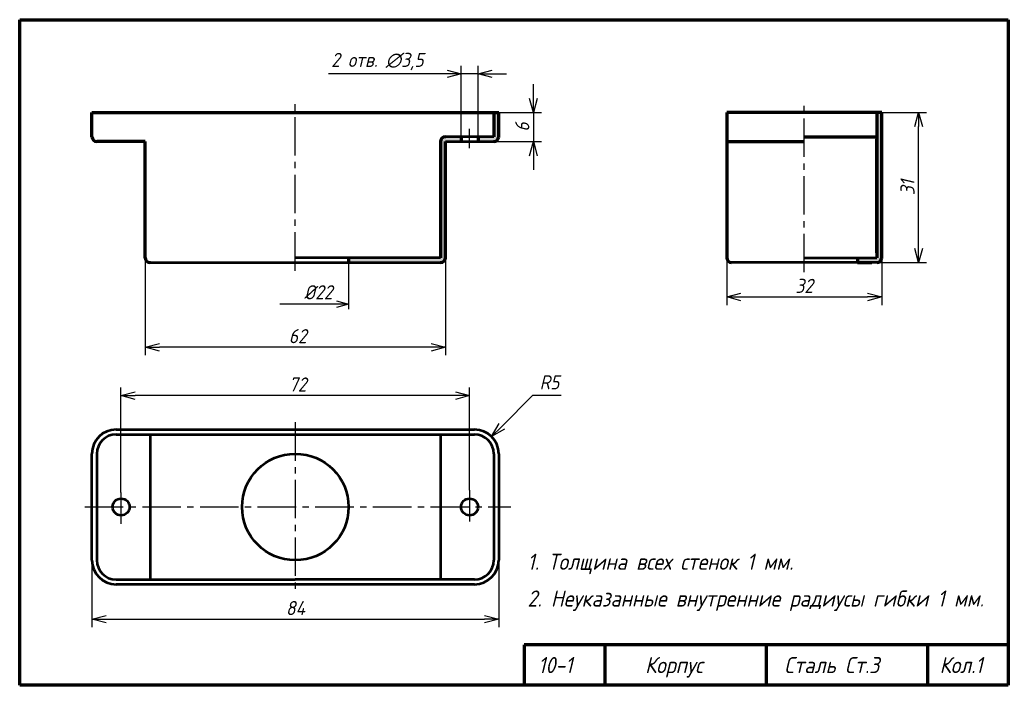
# Model space of a CAD drawing. Header units: millimetres. Extents: x -258 to 510, y 132 to 472.
# Drawn here: x -258 to -13, y 307 to 472 of the extents above; entities that cross this region are included whole.
import ezdxf

# ---------------------------------------------------------------- set-up
doc = ezdxf.new("R2010")
doc.units = ezdxf.units.MM
doc.header["$LTSCALE"] = 0.5
doc.linetypes.add('CENTER2', pattern=[28.575, 19.05, -3.175, 3.175, -3.175])
doc.linetypes.add('осевая2', pattern=[28.575, 19.05, -3.175, 3.175, -3.175])
doc.layers.get('0').update_dxf_attribs({"lineweight": 60})
doc.layers.get('Defpoints').update_dxf_attribs({"color": 5})
doc.styles.get("Standard").update_dxf_attribs({"font": 'isocpeui.ttf', "width": 0.9})
doc.dimstyles.new('Standart 1', dxfattribs={"dimtxt": 3.5, "dimasz": 3.5, "dimexe": 2, "dimexo": 0, "dimgap": 1, "dimtad": 1, "dimtoh": 1, "dimdec": 0, "dimtxsty": 'Standard', "dimblk": 'OPEN30', "dimcen": 2.5, "dimadec": 0, "dimazin": 0, "dimtfac": 1, "dimtdec": 0, "dimtmove": 0, "dimatfit": 3, "dimldrblk": 'DOTSMALL', "dimfxl": 0, "dimarcsym": 0})

# ---------------------------------------------------------------- blocks, each defined once
blk = doc.blocks.new('_Open30')
at = {"color": 0, "linetype": 'ByBlock', "lineweight": -2}
for p, q in [((-1, 0.268), (0, 0)), ((0, 0), (-1, -0.268)), ((0, 0), (-1, 0))]:
    blk.add_line(p, q, dxfattribs=at)
blk = doc.blocks.new('*D75')
at = {"color": 0, "lineweight": -2}
for p, q in [((-240.1, 338), (-240.1, 321.38)), ((-139.3, 338), (-139.3, 321.38)), ((-236.6, 323.38), (-142.8, 323.38))]:
    blk.add_line(p, q, dxfattribs=at)
at = {"layer": 'Defpoints', "color": 0}
for p in [(-240.1, 338), (-139.3, 338), (-139.3, 323.38)]:
    blk.add_point(p, dxfattribs=at)
at = {"color": 0, "lineweight": -2, "xscale": 3.5, "yscale": 3.5, "zscale": 3.5, "rotation": 180}
blk.add_blockref('_Open30', (-240.1, 323.38), dxfattribs=at)
at = {"color": 0, "lineweight": -2, "xscale": 3.5, "yscale": 3.5, "zscale": 3.5}
blk.add_blockref('_Open30', (-139.3, 323.38), dxfattribs=at)
at = {"color": 0, "lineweight": -3, "insert": (-189.65, 326.13), "char_height": 3.5, "attachment_point": 5}
blk.add_mtext('84', dxfattribs=at)
blk = doc.blocks.new('_DotSmall')
at = {"color": 0, "linetype": 'ByBlock', "const_width": 0.5}
blk.add_lwpolyline([(-0.0625, 0, 1), (0.0625, 0, 1)], format="xyb", close=True, dxfattribs=at)
blk = doc.blocks.new('*D76')
at = {"color": 0, "lineweight": -2}
for p, q in [((-44.37, 449), (-33.22, 449)), ((-35.22, 415.3), (-35.22, 445.5)), ((-45.57, 411.8), (-33.22, 411.8))]:
    blk.add_line(p, q, dxfattribs=at)
at = {"layer": 'Defpoints', "color": 0}
for p in [(-44.37, 449), (-35.22, 449), (-45.57, 411.8)]:
    blk.add_point(p, dxfattribs=at)
at = {"color": 0, "lineweight": -2, "xscale": 3.5, "yscale": 3.5, "zscale": 3.5}
for p, rotation in [((-35.22, 449), 90), ((-35.22, 411.8), 270)]:
    blk.add_blockref('_Open30', p, dxfattribs=dict(at, rotation=rotation))
at = {"color": 0, "lineweight": -3, "insert": (-37.97, 430.4), "char_height": 3.5, "attachment_point": 5, "rotation": 90}
blk.add_mtext('31', dxfattribs=at)
blk = doc.blocks.new('*D77')
at = {"color": 0, "lineweight": -2}
for p, q in [((-82.77, 414.88), (-82.77, 401.27)), ((-44.37, 413), (-44.37, 401.27)), ((-79.27, 403.27), (-47.87, 403.27))]:
    blk.add_line(p, q, dxfattribs=at)
at = {"layer": 'Defpoints', "color": 0}
for p in [(-82.77, 414.88), (-44.37, 413), (-44.37, 403.27)]:
    blk.add_point(p, dxfattribs=at)
at = {"color": 0, "lineweight": -2, "xscale": 3.5, "yscale": 3.5, "zscale": 3.5, "rotation": 180}
blk.add_blockref('_Open30', (-82.77, 403.27), dxfattribs=at)
at = {"color": 0, "lineweight": -2, "xscale": 3.5, "yscale": 3.5, "zscale": 3.5}
blk.add_blockref('_Open30', (-44.37, 403.27), dxfattribs=at)
at = {"color": 0, "lineweight": -3, "insert": (-63.57, 406.02), "char_height": 3.5, "attachment_point": 5}
blk.add_mtext('32', dxfattribs=at)
blk = doc.blocks.new('*D65')
at = {"color": 0, "lineweight": -2}
for p, q in [((-130.7, 452.5), (-130.7, 456)), ((-139.9, 449), (-128.7, 449)), ((-130.7, 449), (-130.7, 441.8)), ((-140.18, 441.8), (-128.7, 441.8)), ((-130.7, 438.3), (-130.7, 434.8))]:
    blk.add_line(p, q, dxfattribs=at)
at = {"layer": 'Defpoints', "color": 0}
for p in [(-139.9, 449), (-140.18, 441.8), (-130.7, 441.8)]:
    blk.add_point(p, dxfattribs=at)
at = {"color": 0, "lineweight": -2, "xscale": 3.5, "yscale": 3.5, "zscale": 3.5}
for p, rotation in [((-130.7, 449), 270), ((-130.7, 441.8), 90)]:
    blk.add_blockref('_Open30', p, dxfattribs=dict(at, rotation=rotation))
at = {"color": 0, "lineweight": -3, "insert": (-133.45, 445.4), "char_height": 3.5, "attachment_point": 5, "rotation": 90}
blk.add_mtext('6', dxfattribs=at)
blk = doc.blocks.new('*D66')
at = {"color": 0, "lineweight": -2}
for p, q in [((-232.92, 354.8), (-232.92, 380.8)), ((-146.5, 355.4), (-146.5, 380.8)), ((-150, 378.8), (-229.42, 378.8))]:
    blk.add_line(p, q, dxfattribs=at)
at = {"layer": 'Defpoints', "color": 0}
for p in [(-232.92, 378.8), (-146.5, 355.4), (-232.92, 354.8)]:
    blk.add_point(p, dxfattribs=at)
at = {"color": 0, "lineweight": -2, "xscale": 3.5, "yscale": 3.5, "zscale": 3.5, "rotation": 180}
blk.add_blockref('_Open30', (-232.92, 378.8), dxfattribs=at)
at = {"color": 0, "lineweight": -2, "xscale": 3.5, "yscale": 3.5, "zscale": 3.5}
blk.add_blockref('_Open30', (-146.5, 378.8), dxfattribs=at)
at = {"color": 0, "lineweight": -3, "insert": (-189.1, 381.57), "char_height": 3.5, "attachment_point": 5}
blk.add_mtext('72', dxfattribs=at)
blk = doc.blocks.new('*D67')
at = {"color": 0, "lineweight": -2}
for p, q in [((-226.9, 413), (-226.9, 388.8)), ((-152.5, 413), (-152.5, 388.8)), ((-156, 390.8), (-223.4, 390.8))]:
    blk.add_line(p, q, dxfattribs=at)
at = {"layer": 'Defpoints', "color": 0}
for p in [(-226.9, 413), (-152.5, 413), (-226.9, 390.8)]:
    blk.add_point(p, dxfattribs=at)
at = {"color": 0, "lineweight": -2, "xscale": 3.5, "yscale": 3.5, "zscale": 3.5, "rotation": 180}
blk.add_blockref('_Open30', (-226.9, 390.8), dxfattribs=at)
at = {"color": 0, "lineweight": -2, "xscale": 3.5, "yscale": 3.5, "zscale": 3.5}
blk.add_blockref('_Open30', (-152.5, 390.8), dxfattribs=at)
at = {"color": 0, "lineweight": -3, "insert": (-189.1, 393.55), "char_height": 3.5, "attachment_point": 5}
blk.add_mtext('62', dxfattribs=at)

msp = doc.modelspace()

# ---------------------------------------------------------------- hatches: boundary and pattern name
h = msp.add_hatch(color=7)
h.paths.add_polyline_path([(-140.5, 441.8, 0.414214), (-139.3, 443), (-139.3, 449), (-140.5, 449), (-140.5, 443), (-144.4, 443), (-144.4, 441.8)])
h.paths.add_polyline_path([(-152.5, 443, 0.414214), (-153.7, 441.8), (-153.7, 413), (-176.5, 413), (-176.5, 411.8), (-153.7, 411.8, 0.414214), (-152.5, 413), (-152.5, 441.8), (-148.6, 441.8), (-148.6, 443)])
msp.add_hatch(color=7).paths.add_polyline_path([(-45.57, 413), (-50.37, 413), (-50.37, 411.8), (-46.77, 411.8), (-45.57, 411.8, 0.414214), (-44.37, 413), (-44.37, 449), (-45.57, 449)])

# ---------------------------------------------------------------- linework, layer by layer
at = {"color": 7, "lineweight": 60}
for p, q in [((-258, 307), (-258, 472)), ((-258, 472), (-13, 472)), ((-13, 472), (-13, 307)), ((-240.1, 449), (-139.3, 449)), ((-240.1, 443), (-240.1, 449)), ((-140.5, 449), (-140.5, 443)), ((-139.3, 443), (-139.3, 449)), ((-82.77, 449), (-82.77, 413)), ((-44.37, 449), (-82.77, 449)), ((-45.57, 449), (-45.57, 413)), ((-44.37, 413), (-44.37, 449)), ((-226.9, 441.8), (-238.9, 441.8)), ((-226.9, 413), (-226.9, 441.8)), ((-153.7, 441.8), (-153.7, 413)), ((-152.5, 413), (-152.5, 441.8)), ((-45.57, 414.2), (-45.57, 442.4)), ((-176.5, 413), (-176.5, 411.8)), ((-50.37, 413), (-50.37, 411.8)), ((-50.37, 411.8), (-46.77, 411.8)), ((-13, 317), (-133, 317)), ((-133, 317), (-133, 307)), ((-113, 317), (-113, 307)), ((-73, 317), (-73, 307)), ((-33, 317), (-33, 307)), ((-13, 307), (-258, 307))]:
    msp.add_line(p, q, dxfattribs=at)
at = {"color": 7, "lineweight": -3}
for p, q in [((-148.6, 443), (-148.6, 460.6)), ((-144.4, 443), (-144.4, 460.6)), ((-152.1, 458.6), (-181.44, 458.6)), ((-144.4, 458.6), (-148.6, 458.6)), ((-140.9, 458.6), (-137.4, 458.6)), ((-176.5, 411.8), (-176.5, 400.25)), ((-179.5, 401.5), (-193.5, 401.5)), ((-130.9, 378.8), (-138.51, 371.19)), ((-123.79, 378.8), (-130.9, 378.8))]:
    msp.add_line(p, q, dxfattribs=at)
at = {"color": 7}
for p, q in [((-45.57, 448.4), (-45.57, 442.4)), ((-148.6, 443), (-148.6, 441.8)), ((-144.4, 443), (-144.4, 441.8))]:
    msp.add_line(p, q, dxfattribs=at)
at = {"color": 7, "linetype": 'CENTER2', "lineweight": -3, "ltscale": 5}
msp.add_line((-146.5, 440.17), (-146.5, 444.96), dxfattribs=at)
at = {"color": 7, "lineweight": 50}
for p, q in [((-140.5, 443), (-152.5, 443)), ((-152.5, 441.8), (-140.5, 441.8)), ((-225.7, 411.8), (-153.7, 411.8)), ((-153.7, 413), (-189.7, 413)), ((-45.57, 411.8), (-81.57, 411.8)), ((-63.57, 413), (-45.57, 413)), ((-234.1, 370.4), (-145.3, 370.4)), ((-240.1, 338), (-240.1, 364.4)), ((-139.3, 364.4), (-139.3, 338)), ((-145.3, 332), (-234.1, 332))]:
    msp.add_line(p, q, dxfattribs=at)
at = {"color": 7, "linetype": 'Continuous', "lineweight": 60}
msp.add_line((-82.77, 441.8), (-63.57, 441.8), dxfattribs=at)
at = {"color": 7, "linetype": 'осевая2', "lineweight": -3}
msp.add_line((-241.9, 351.2), (-136.3, 351.2), dxfattribs=at)
for points in [[(-189.7, 409.77), (-189.7, 452.19)], [(-63.57, 409.4), (-63.57, 451.4)], [(-189.7, 372.2), (-189.7, 330.8)]]:
    msp.add_lwpolyline(points, dxfattribs=at)
at = {"color": 7, "lineweight": 60}
for points in [[(-63.57, 443), (-45.57, 443)], [(-50.37, 413), (-50.37, 411.8)]]:
    msp.add_lwpolyline(points, dxfattribs=at)
at = {"color": 7}
msp.add_lwpolyline([(-176.5, 413), (-176.5, 411.8)], dxfattribs=at)
at = {"color": 7, "lineweight": 50}
for points in [[(-234.1, 369.2), (-145.32, 369.2)], [(-225.7, 369.2), (-225.7, 333.2)], [(-153.7, 369.2), (-153.7, 333.2)], [(-238.9, 364.4), (-238.9, 338)], [(-140.52, 364.4), (-140.52, 338)], [(-234.1, 333.2), (-189.7, 333.2)], [(-145.32, 333.2), (-189.72, 333.2)]]:
    msp.add_lwpolyline(points, dxfattribs=at)
at = {"color": 7, "linetype": 'CENTER2', "lineweight": -3, "ltscale": 5}
for points in [[(-146.5, 355.4), (-146.5, 347.6)], [(-232.92, 354.8), (-232.92, 347)]]:
    msp.add_lwpolyline(points, dxfattribs=at)
at = {"color": 7, "lineweight": 50}
for centre, radius in [((-189.7, 351.2), 13.2), ((-232.9, 351.2), 2.1), ((-146.5, 351.2), 2.1)]:
    msp.add_circle(centre, radius, dxfattribs=at)
at = {"color": 7, "lineweight": 60}
for centre, start, end in [((-238.9, 443), 180, 270), ((-152.5, 441.8), 90, 180), ((-140.5, 443), 270, 0), ((-225.7, 413), 180, 270), ((-153.7, 413), 270, 0), ((-81.57, 413), 180, 270), ((-45.57, 413), 270, 0)]:
    msp.add_arc(centre, 1.2, start, end, dxfattribs=at)
at = {"color": 7, "lineweight": 50}
for centre, radius, start, end in [((-234.1, 364.4), 6, 90, 180), ((-145.3, 364.4), 6, 0, 90), ((-234.1, 364.4), 4.8, 90, 180), ((-145.32, 364.4), 4.8, 0, 90), ((-234.1, 338), 6, 180, 270), ((-234.1, 338), 4.8, 180, 270), ((-145.32, 338), 4.8, 270, 0), ((-145.3, 338), 6, 270, 0)]:
    msp.add_arc(centre, radius, start, end, dxfattribs=at)

# ---------------------------------------------------------------- block references
at = {"color": 7, "lineweight": -3}
for p, xscale, yscale, zscale in [((-148.6, 458.6), 3.5, 3.5, 3.5), ((-176.5, 401.5), 3, 3, 3)]:
    msp.add_blockref('_Open30', p, dxfattribs=dict(at, xscale=xscale, yscale=yscale, zscale=zscale))
for p, xscale, yscale, zscale, rotation in [((-144.4, 458.6), 3.5, 3.5, 3.5, 180), ((-141.06, 368.64), 3.600000000000013, 3.600000000000023, 3.6, 224.9999999999987)]:
    msp.add_blockref('_Open30', p, dxfattribs=dict(at, xscale=xscale, yscale=yscale, zscale=zscale, rotation=rotation))

# ---------------------------------------------------------------- texts
at = {"color": 7, "lineweight": -3, "width": 0.9}
msp.add_text('2 отв. ∅3,5', height=3.5, dxfattribs=at).set_placement((-180.81, 460.3))
at = {"color": 7, "width": 0.9}
for s, p in [('1. Толщина всех стенок 1 мм.', (-132.16, 335.62)), ('2. Неуказанные внутренние радиусы гибки 1 мм.', (-132.16, 326.5)), ('10-1', (-129.5, 310)), ('Корпус', (-103, 310)), ('Сталь Ст.3', (-68.5, 310)), ('Кол.1', (-30, 310))]:
    msp.add_text(s, height=4, dxfattribs=at).set_placement(p)
at = {"color": 7, "lineweight": -3, "char_height": 3.5, "attachment_point": 5}
for s, insert in [('%%c22', (-184, 404.43)), ('R5', (-126.7, 382.1))]:
    msp.add_mtext(s, dxfattribs=dict(at, insert=insert))

# ---------------------------------------------------------------- dimensions: what is measured, and where the dimension line sits
at = {"color": 7, "lineweight": -3}
dim = msp.add_linear_dim(base=(-130.7, 441.8), p1=(-139.9, 449), p2=(-140.18, 441.8), angle=90, text='6', dimstyle='Standart 1', dxfattribs=at)
dim.commit()
dim.dimension.update_dxf_attribs({"geometry": '*D65', "text_midpoint": (-130.7, 445.4), "dimtype": 160})
dim = msp.add_linear_dim(base=(-35.22, 449), p1=(-45.57, 411.8), p2=(-44.37, 449), angle=90, text='31', dimstyle='Standart 1', dxfattribs=at)
dim.commit()
dim.dimension.update_dxf_attribs({"geometry": '*D76', "text_midpoint": (-37.97, 430.4)})
dim = msp.add_linear_dim(base=(-44.37, 403.27), p1=(-82.77, 414.88), p2=(-44.37, 413), text='32', dimstyle='Standart 1', dxfattribs=at)
dim.commit()
dim.dimension.update_dxf_attribs({"geometry": '*D77', "text_midpoint": (-63.57, 406.02)})
for base, p1, p2, text, picture, middle in [((-226.9, 390.8), (-152.5, 413), (-226.9, 413), '62', '*D67', (-189.1, 390.8)), ((-232.92, 378.8), (-146.5, 355.4), (-232.92, 354.8), '72', '*D66', (-189.1, 378.8)), ((-139.3, 323.38), (-240.1, 338), (-139.3, 338), '84', '*D75', (-189.65, 323.38))]:
    dim = msp.add_linear_dim(base=base, p1=p1, p2=p2, text=text, dimstyle='Standart 1', dxfattribs=at)
    dim.commit()
    dim.dimension.update_dxf_attribs({"geometry": picture, "text_midpoint": middle, "dimtype": 160})

doc.saveas('drawing.dxf')
